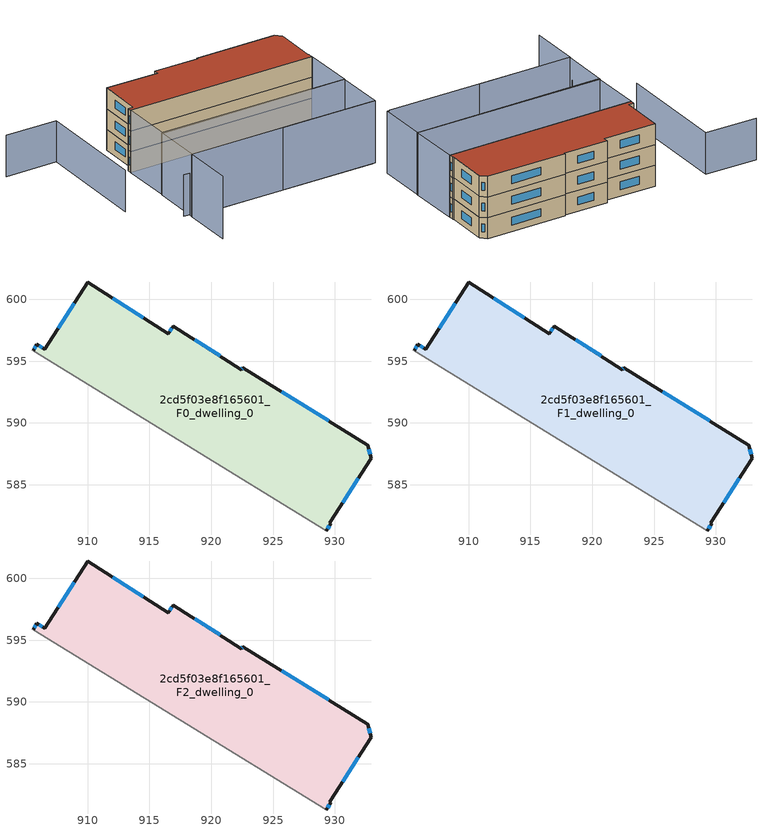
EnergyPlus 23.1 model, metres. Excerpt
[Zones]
2cd5f03e8f165601_F0_dwelling_0
 floor ground (EU_floor_Construction): 922.53,594.47 932.66,588.21 932.91,587.14 929.58,581.92 929.67,581.86 929.3,581.28 905.58,595.86 905.9,596.36 906.55,595.95 910.01,601.38 916.54,597.22 916.93,597.84 922.43,594.32 z0
 wall outside (EU_wall_Construction): 929.3,581.28 929.67,581.86 929.58,581.92 932.91,587.14 932.66,588.21 922.53,594.47 922.43,594.32 916.93,597.84 916.54,597.22 910.01,601.38 906.55,595.95 905.9,596.36 905.58,595.86 z0:3
 wall adiabatic (EU_wall_Construction): 905.58,595.86 929.3,581.28 z0:3
 window (EU_Window_Construction): 922.5,594.43 922.46,594.37 / 929.5,590.16 925.68,592.52 / 932.83,587.47 932.74,587.88 / 930.62,583.54 931.87,585.51 / 929.41,581.46 929.55,581.68 / 905.8,596.21 905.68,596.02 / 906.34,596.08 906.1,596.23 / 908.93,599.69 907.63,597.64 / 914.5,598.52 912.04,600.09 / 916.81,597.64 916.66,597.41 / 920.72,595.42 918.64,596.74 z0.93:2.07
2cd5f03e8f165601_F1_dwelling_0
 floor to 2cd5f03e8f165601_F0_dwelling_0 (EU_floor_Construction): 922.53,594.47 932.66,588.21 932.91,587.14 929.58,581.92 929.67,581.86 929.29,581.28 905.58,595.86 905.9,596.36 906.54,595.95 910.01,601.38 916.53,597.22 916.93,597.84 922.43,594.32 z3
 wall outside (EU_wall_Construction): 929.3,581.28 929.67,581.86 929.58,581.92 932.91,587.14 932.66,588.21 922.53,594.47 922.43,594.32 916.93,597.84 916.54,597.22 910.01,601.38 906.55,595.95 905.9,596.36 905.58,595.86 z3:6
 wall adiabatic (EU_wall_Construction): 905.58,595.86 929.3,581.28 z3:6
 window (EU_Window_Construction): 922.5,594.43 922.46,594.37 / 929.5,590.16 925.68,592.52 / 932.83,587.47 932.74,587.88 / 930.62,583.54 931.87,585.51 / 929.41,581.46 929.55,581.68 / 905.8,596.21 905.68,596.02 / 906.34,596.08 906.1,596.23 / 908.93,599.69 907.63,597.64 / 914.5,598.52 912.04,600.09 / 916.81,597.64 916.66,597.41 / 920.72,595.42 918.64,596.74 z3.93:5.07
2cd5f03e8f165601_F2_dwelling_0
 floor to 2cd5f03e8f165601_F1_dwelling_0 (EU_floor_Construction): 922.53,594.47 932.66,588.21 932.91,587.14 929.58,581.92 929.67,581.86 929.29,581.28 905.58,595.86 905.9,596.36 906.54,595.95 910.01,601.38 916.53,597.22 916.93,597.84 922.43,594.32 z6
 wall outside (EU_wall_Construction): 929.3,581.28 929.67,581.86 929.58,581.92 932.91,587.14 932.66,588.21 922.53,594.47 922.43,594.32 916.93,597.84 916.54,597.22 910.01,601.38 906.55,595.95 905.9,596.36 905.58,595.86 z6:9
 wall adiabatic (EU_wall_Construction): 905.58,595.86 929.3,581.28 z6:9
 window (EU_Window_Construction): 922.5,594.43 922.46,594.37 / 929.5,590.16 925.68,592.52 / 932.83,587.47 932.74,587.88 / 930.62,583.54 931.87,585.51 / 929.41,581.46 929.55,581.68 / 905.8,596.21 905.68,596.02 / 906.34,596.08 906.1,596.23 / 908.93,599.69 907.63,597.64 / 914.5,598.52 912.04,600.09 / 916.81,597.64 916.66,597.41 / 920.72,595.42 918.64,596.74 z6.93:8.07
 roof outside (EU_roof_Construction): 929.67,581.86 929.58,581.92 932.91,587.14 932.66,588.21 922.53,594.47 922.43,594.32 916.93,597.84 916.54,597.22 910.01,601.38 906.55,595.95 905.9,596.36 905.58,595.86 929.3,581.28 z9
shading: 897.3,584.4 898.04,583.93 / 897.66,609.92 904.17,605.81 / 904.17,605.81 895.29,591.78 z0:6; 893.74,577.14 897.65,583.42 / 897.65,583.42 921.19,568.76 / 921.47,568.58 897.7,583.4 / 897.7,583.4 901.55,589.59 / 901.55,589.59 925.33,574.77 / 925.33,574.77 921.47,568.58 / 905.54,595.88 929.33,581.26 / 929.33,581.26 925.31,574.73 / 925.31,574.73 901.53,589.35 / 901.53,589.35 905.54,595.88 z0:9
[Building]
EU S2 Campaign: North Axis=0; Terrain=City; Solar Distribution=FullExterior
[Site:Location]
Montreal-Trudeau.Intl.AP: Latitude=45.4667; Longitude=-73.75; Time Zone=-5; Elevation=36
[SizingPeriod:WeatherFileDays]
AnnualSizingPeriod: Begin Month=1; Begin Day of Month=1; End Month=12; End Day of Month=31; Day of Week for Start Day=Monday; Use Weather File Daylight Saving Period=No; Use Weather File Rain and Snow Indicators=No
[MATERIAL]
EU_InternalMass_Material: Roughness=MediumRough; Thickness=0.1; Conductivity=1; Density=1800; Specific Heat=900; Thermal Absorptance=0.9; Solar Absorptance=0.7; Visible Absorptance=0.7
[MATERIAL:NOMASS] Roughness=MediumRough; Thermal Absorptance=0.9; Solar Absorptance=0.7; Visible Absorptance=0.7
Name | Thermal Resistance
EU_wall_NoMass; EU_floor_NoMass | 1.36485
EU_roof_NoMass | 2.55992
[WINDOWMATERIAL:SIMPLEGLAZINGSYSTEM]
EU_Window_SimpleGlazing: UFactor=3.92339; Solar Heat Gain Coefficient=0.8; Visible Transmittance=0.8
[CONSTRUCTION]
EU_wall_Construction: EU_wall_NoMass
EU_roof_Construction: EU_roof_NoMass
EU_floor_Construction: EU_floor_NoMass
EU_Window_Construction: EU_Window_SimpleGlazing
EU_InternalMass_Construction: EU_InternalMass_Material
[ZONE] Type=1; Multiplier=1; Ceiling Height=autocalculate; Floor Area=autocalculate; Part of Total Floor Area=Yes
Name | Volume
2cd5f03e8f165601_F0_dwelling_0 | 603.195
2cd5f03e8f165601_F1_dwelling_0; 2cd5f03e8f165601_F2_dwelling_0 | 603.191
[INTERNALMASS] Construction=EU_InternalMass_Construction; Surface Area=201.064
Name | Zone or ZoneList
2cd5f03e8f165601_F0_dwelling_0_EU_InternalMass | 2cd5f03e8f165601_F0_dwelling_0
2cd5f03e8f165601_F1_dwelling_0_EU_InternalMass | 2cd5f03e8f165601_F1_dwelling_0
2cd5f03e8f165601_F2_dwelling_0_EU_InternalMass | 2cd5f03e8f165601_F2_dwelling_0
[OTHEREQUIPMENT] Fuel Type=Electricity; Design Level Calculation Method=Watts/Area; Power per Zone Floor Area=1; Fraction Latent=0; Fraction Radiant=0; Fraction Lost=0; Carbon Dioxide Generation Rate=0; EndUse Subcategory=EU_Step8_InternalGains
Name | Zone or ZoneList or Space or SpaceList | Schedule
EU_Step8_InternalGain_2cd5f03e8f165601_F0_dwelling_0_f000 | 2cd5f03e8f165601_F0_dwelling_0 | EU_Step8_GainSchedule_2cd5f03e8f165601_F0_dwelling_0_f000
EU_Step8_InternalGain_2cd5f03e8f165601_F1_dwelling_0_f000 | 2cd5f03e8f165601_F1_dwelling_0 | EU_Step8_GainSchedule_2cd5f03e8f165601_F1_dwelling_0_f000
EU_Step8_InternalGain_2cd5f03e8f165601_F2_dwelling_0_f000 | 2cd5f03e8f165601_F2_dwelling_0 | EU_Step8_GainSchedule_2cd5f03e8f165601_F2_dwelling_0_f000
[ZONEVENTILATION:DESIGNFLOWRATE] Schedule=EU_AlwaysOn; Design Flow Rate Calculation Method=AirChanges/Hour; Air Changes per Hour=0.860309; Ventilation Type=Natural; Fan Pressure Rise=0; Fan Total Efficiency=1; Constant Term Coefficient=1; Temperature Term Coefficient=0; Velocity Term Coefficient=0; Velocity Squared Term Coefficient=0; Minimum Indoor Temperature=-100; Maximum Indoor Temperature=100; Delta Temperature=-100; Minimum Outdoor Temperature=-100; Maximum Outdoor Temperature=100; Maximum Wind Speed=40
Name | Zone or ZoneList or Space or SpaceList
EU_ConstantAir_2cd5f03e8f165601_F0_dwelling_0 | 2cd5f03e8f165601_F0_dwelling_0
EU_ConstantAir_2cd5f03e8f165601_F1_dwelling_0 | 2cd5f03e8f165601_F1_dwelling_0
EU_ConstantAir_2cd5f03e8f165601_F2_dwelling_0 | 2cd5f03e8f165601_F2_dwelling_0
[HVACTEMPLATE:THERMOSTAT] Constant Heating Setpoint=20; Constant Cooling Setpoint=50
EU_HeatOnly_2cd5f03e8f165601_F0_dwelling_0; EU_HeatOnly_2cd5f03e8f165601_F1_dwelling_0; EU_HeatOnly_2cd5f03e8f165601_F2_dwelling_0
[HVACTEMPLATE:ZONE:IDEALLOADSAIRSYSTEM] System Availability Schedule=EU_AlwaysOn; Maximum Heating Supply Air Temperature=50; Minimum Cooling Supply Air Temperature=13; Maximum Heating Supply Air Humidity Ratio=0.0156; Minimum Cooling Supply Air Humidity Ratio=0.0077; Heating Limit=NoLimit; Cooling Limit=NoLimit; Heating Availability Schedule=EU_AlwaysOn; Cooling Availability Schedule=EU_CoolingOff; Dehumidification Control Type=ConstantSensibleHeatRatio; Cooling Sensible Heat Ratio=0.7; Dehumidification Setpoint=60; Humidification Control Type=None; Humidification Setpoint=30; Outdoor Air Method=None; Outdoor Air Flow Rate per Person=0.00944; Outdoor Air Flow Rate per Zone Floor Area=0; Outdoor Air Flow Rate per Zone=0; Demand Controlled Ventilation Type=None; Outdoor Air Economizer Type=NoEconomizer; Heat Recovery Type=None; Sensible Heat Recovery Effectiveness=0.7; Latent Heat Recovery Effectiveness=0.65
Name | Template Thermostat
2cd5f03e8f165601_F0_dwelling_0 | EU_HeatOnly_2cd5f03e8f165601_F0_dwelling_0
2cd5f03e8f165601_F1_dwelling_0 | EU_HeatOnly_2cd5f03e8f165601_F1_dwelling_0
2cd5f03e8f165601_F2_dwelling_0 | EU_HeatOnly_2cd5f03e8f165601_F2_dwelling_0
[SIZING:ZONE] Zone Cooling Design Supply Air Temperature Input Method=SupplyAirTemperature; Zone Cooling Design Supply Air Temperature=13; Zone Heating Design Supply Air Temperature Input Method=SupplyAirTemperature; Zone Heating Design Supply Air Temperature=50; Zone Cooling Design Supply Air Humidity Ratio=0.008; Zone Heating Design Supply Air Humidity Ratio=0.008; Cooling Design Air Flow Method=DesignDay; Cooling Design Air Flow Rate=0; Cooling Minimum Air Flow per Zone Floor Area=0.000762; Cooling Minimum Air Flow=0; Cooling Minimum Air Flow Fraction=0.2; Heating Design Air Flow Method=DesignDay; Heating Design Air Flow Rate=0; Heating Maximum Air Flow per Zone Floor Area=0.002032; Heating Maximum Air Flow=0.141576; Heating Maximum Air Flow Fraction=0.3; Account for Dedicated Outdoor Air System=No; Dedicated Outdoor Air System Control Strategy=NeutralSupplyAir; Dedicated Outdoor Air Low Setpoint Temperature for Design=autosize; Dedicated Outdoor Air High Setpoint Temperature for Design=autosize; Zone Load Sizing Method=Sensible Load Only No Latent Load; Zone Latent Cooling Design Supply Air Humidity Ratio Input Method=HumidityRatioDifference; Zone Cooling Design Supply Air Humidity Ratio Difference=0.005; Zone Latent Heating Design Supply Air Humidity Ratio Input Method=HumidityRatioDifference; Zone Humidification Design Supply Air Humidity Ratio Difference=0.005
2cd5f03e8f165601_F0_dwelling_0; 2cd5f03e8f165601_F1_dwelling_0; 2cd5f03e8f165601_F2_dwelling_0
[SCHEDULE:CONSTANT]
Name | Hourly Value
EU_AlwaysOn | 1
EU_CoolingOff | 0
[SCHEDULE:FILE] Column Number=1; Rows to Skip at Top=0; Number of Hours of Data=8760; Column Separator=Comma; Interpolate to Timestep=No; Minutes per Item=60; Adjust Schedule for Daylight Savings=Yes
Name | File
EU_Step8_GainSchedule_2cd5f03e8f165601_F0_dwelling_0_f000 | ../../schedules/2cd5f03e8f165601/2cd5f03e8f165601_F0_dwelling_0_f000_gain.csv
EU_Step8_GainSchedule_2cd5f03e8f165601_F1_dwelling_0_f000 | ../../schedules/2cd5f03e8f165601/2cd5f03e8f165601_F1_dwelling_0_f000_gain.csv
EU_Step8_GainSchedule_2cd5f03e8f165601_F2_dwelling_0_f000 | ../../schedules/2cd5f03e8f165601/2cd5f03e8f165601_F2_dwelling_0_f000_gain.csv
